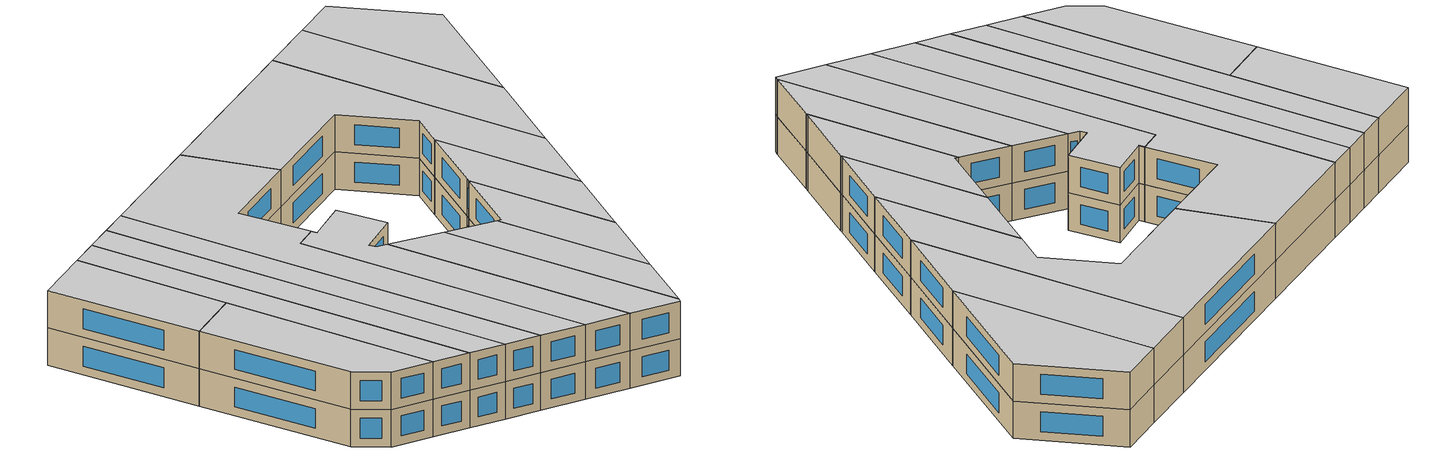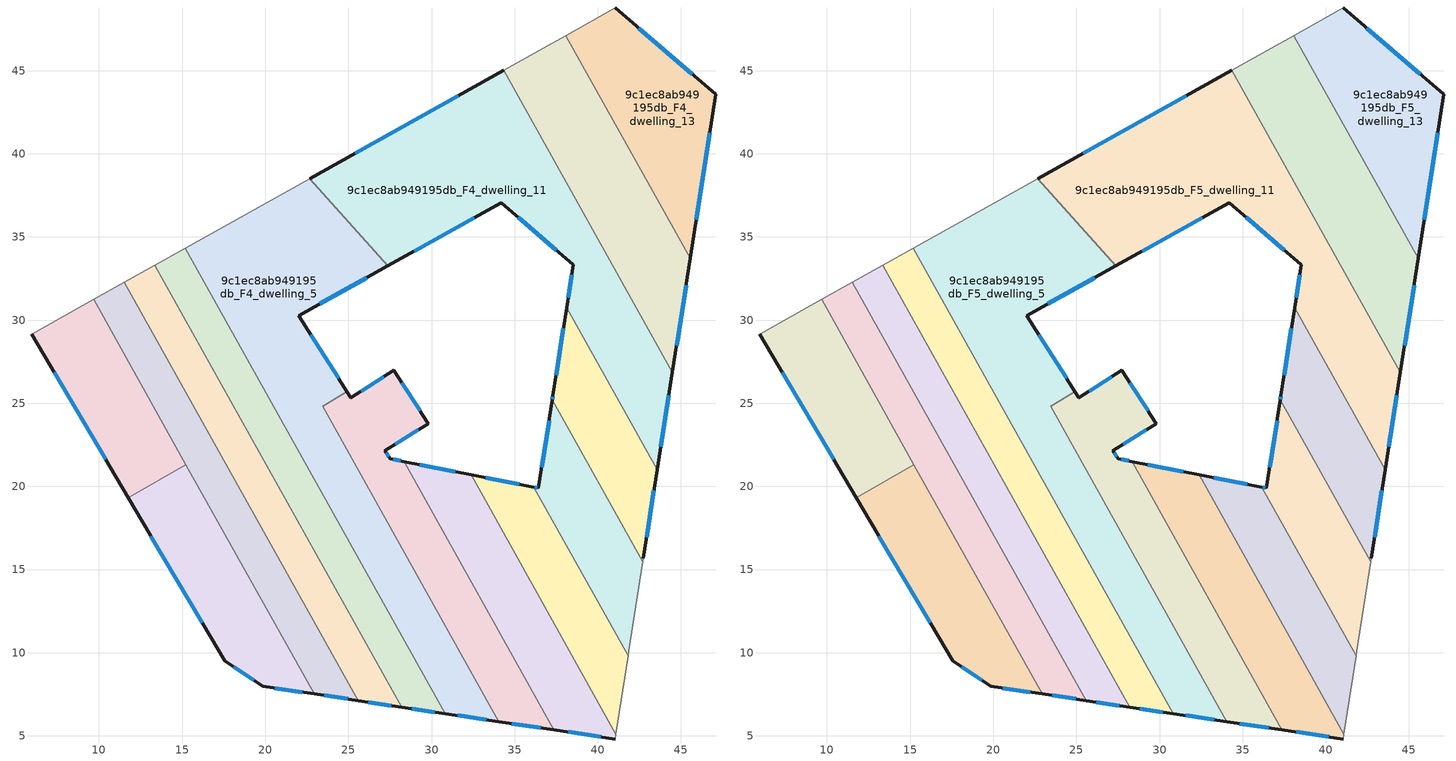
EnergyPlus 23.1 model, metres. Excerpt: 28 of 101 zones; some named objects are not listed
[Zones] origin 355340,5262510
9c1ec8ab949195db_F4_dwelling_0
 floor to 9c1ec8ab949195db_F3_dwelling_0 (EU_floor_Construction): 9.68,31.25 15.23,21.32 11.77,19.32 5.95,29.17 z12
 wall outside (EU_wall_Construction): 5.95,29.17 11.77,19.32 z12:15
 wall adiabatic (EU_wall_Construction): 9.68,31.25 5.95,29.17 z12:15
 wall to 9c1ec8ab949195db_F4_dwelling_1 (EU_wall_Construction): 11.77,19.32 15.23,21.32 z12:15
 wall to 9c1ec8ab949195db_F4_dwelling_2 (EU_wall_Construction): 15.23,21.32 9.68,31.25 z12:15
 window (EU_Window_Construction): 7.32,26.85 10.4,21.63 z12.7:14.3
9c1ec8ab949195db_F4_dwelling_1
 floor to 9c1ec8ab949195db_F3_dwelling_1 (EU_floor_Construction): 15.23,21.32 22.94,7.52 19.86,7.98 17.57,9.51 11.77,19.32 z12
 wall outside (EU_wall_Construction): 11.77,19.32 17.57,9.51 19.86,7.98 22.94,7.52 z12:15
 wall to 9c1ec8ab949195db_F4_dwelling_2 (EU_wall_Construction): 22.94,7.52 15.23,21.32 z12:15
 window (EU_Window_Construction): 20.58,7.87 22.21,7.63 / 18.11,9.15 19.32,8.34 / 13.13,17.02 16.21,11.81 z12.7:14.3
9c1ec8ab949195db_F4_dwelling_10
 floor to 9c1ec8ab949195db_F3_dwelling_10 (EU_floor_Construction): 38.13,30.76 43.57,21.01 42.74,15.7 42.7,15.46 37.26,25.2 37.3,25.44 z12
 wall outside (EU_wall_Construction): 38.13,30.76 37.3,25.44 37.26,25.2 / 42.74,15.7 43.57,21.01 z12:15
 wall to 9c1ec8ab949195db_F4_dwelling_11 (EU_wall_Construction): 43.57,21.01 38.13,30.76 z12:15
 wall adiabatic (EU_wall_Construction): 42.7,15.46 42.74,15.7 z12:15
 wall to 9c1ec8ab949195db_F4_dwelling_9 (EU_wall_Construction): 37.26,25.2 42.7,15.46 z12:15
 window (EU_Window_Construction): 37.94,29.51 37.49,26.69 / 42.94,16.95 43.38,19.77 / 37.29,25.38 37.27,25.26 z12.7:14.3
9c1ec8ab949195db_F4_dwelling_11
 floor to 9c1ec8ab949195db_F3_dwelling_11 (EU_floor_Construction): 34.34,45.02 44.48,26.85 43.57,21.01 38.13,30.76 38.53,33.32 34.18,37.06 27.37,33.26 22.68,38.51 z12
 wall outside (EU_wall_Construction): 43.57,21.01 44.48,26.85 / 27.37,33.26 34.18,37.06 38.53,33.32 38.13,30.76 / 34.34,45.02 22.68,38.51 z12:15
 wall to 9c1ec8ab949195db_F4_dwelling_12 (EU_wall_Construction): 44.48,26.85 34.34,45.02 z12:15
 wall to 9c1ec8ab949195db_F4_dwelling_5 (EU_wall_Construction): 22.68,38.51 27.37,33.26 z12:15
 window (EU_Window_Construction): 43.79,22.39 44.27,25.48 / 38.44,32.72 38.23,31.36 / 35.2,36.18 37.51,34.2 / 28.97,34.16 32.58,36.17 / 31.6,43.49 25.42,40.04 z12.7:14.3
9c1ec8ab949195db_F4_dwelling_12
 floor to 9c1ec8ab949195db_F3_dwelling_12 (EU_floor_Construction): 38.08,47.11 45.56,33.72 44.48,26.85 34.34,45.02 z12
 wall outside (EU_wall_Construction): 44.48,26.85 45.56,33.72 z12:15
 wall adiabatic (EU_wall_Construction): 38.08,47.11 34.34,45.02 z12:15
 wall to 9c1ec8ab949195db_F4_dwelling_13 (EU_wall_Construction): 45.56,33.72 38.08,47.11 z12:15
 window (EU_Window_Construction): 44.74,28.47 45.31,32.11 z12.7:14.3
9c1ec8ab949195db_F4_dwelling_13
 floor to 9c1ec8ab949195db_F3_dwelling_13 (EU_floor_Construction): 47.1,43.57 45.56,33.72 38.08,47.11 41.05,48.77 z12
 wall outside (EU_wall_Construction): 45.56,33.72 47.1,43.57 41.05,48.77 z12:15
 wall adiabatic (EU_wall_Construction): 41.05,48.77 38.08,47.11 z12:15
 window (EU_Window_Construction): 45.68,44.79 42.47,47.55 / 45.92,36.03 46.74,41.26 z12.7:14.3
9c1ec8ab949195db_F4_dwelling_2
 floor to 9c1ec8ab949195db_F3_dwelling_2 (EU_floor_Construction): 11.53,32.28 25.59,7.12 22.94,7.52 9.68,31.25 z12
 wall outside (EU_wall_Construction): 22.94,7.52 25.59,7.12 z12:15
 wall adiabatic (EU_wall_Construction): 11.53,32.28 9.68,31.25 z12:15
 wall to 9c1ec8ab949195db_F4_dwelling_3 (EU_wall_Construction): 25.59,7.12 11.53,32.28 z12:15
 window (EU_Window_Construction): 23.56,7.43 24.96,7.22 z12.7:14.3
9c1ec8ab949195db_F4_dwelling_3
 floor to 9c1ec8ab949195db_F3_dwelling_3 (EU_floor_Construction): 13.37,33.3 28.21,6.73 25.59,7.12 11.53,32.28 z12
 wall outside (EU_wall_Construction): 25.59,7.12 28.21,6.73 z12:15
 wall adiabatic (EU_wall_Construction): 13.37,33.3 11.53,32.28 z12:15
 wall to 9c1ec8ab949195db_F4_dwelling_4 (EU_wall_Construction): 28.21,6.73 13.37,33.3 z12:15
 window (EU_Window_Construction): 26.2,7.03 27.59,6.83 z12.7:14.3
9c1ec8ab949195db_F4_dwelling_4
 floor to 9c1ec8ab949195db_F3_dwelling_4 (EU_floor_Construction): 15.19,34.32 30.82,6.34 28.21,6.73 13.37,33.3 z12
 wall outside (EU_wall_Construction): 28.21,6.73 30.82,6.34 z12:15
 wall adiabatic (EU_wall_Construction): 15.19,34.32 13.37,33.3 z12:15
 wall to 9c1ec8ab949195db_F4_dwelling_5 (EU_wall_Construction): 30.82,6.34 15.19,34.32 z12:15
 window (EU_Window_Construction): 28.82,6.64 30.2,6.43 z12.7:14.3
9c1ec8ab949195db_F4_dwelling_5
 floor to 9c1ec8ab949195db_F3_dwelling_5 (EU_floor_Construction): 27.37,33.26 22.01,30.27 25.15,25.34 25.14,25.34 24.91,25.7 23.46,24.83 34.06,5.86 30.82,6.34 15.19,34.32 22.68,38.51 z12
 wall outside (EU_wall_Construction): 25.15,25.34 22.01,30.27 27.37,33.26 / 30.82,6.34 34.06,5.86 z12:15
 wall to 9c1ec8ab949195db_F4_dwelling_6 (EU_wall_Construction): 34.06,5.86 23.46,24.83 24.91,25.7 25.14,25.34 25.15,25.34 z12:15
 wall adiabatic (EU_wall_Construction): 22.68,38.51 15.19,34.32 z12:15
 window (EU_Window_Construction): 23.27,30.97 26.11,32.56 / 24.41,26.5 22.75,29.11 / 31.58,6.23 33.29,5.97 z12.7:14.3
9c1ec8ab949195db_F4_dwelling_6
 floor to 9c1ec8ab949195db_F3_dwelling_6 (EU_floor_Construction): 29.8,23.78 27.2,22.13 27.51,21.66 28.35,21.5 37.36,5.36 34.06,5.86 23.46,24.83 24.91,25.7 25.14,25.34 25.15,25.35 27.74,26.99 z12
 wall outside (EU_wall_Construction): 28.35,21.5 27.51,21.66 27.2,22.13 29.8,23.78 27.74,26.99 25.15,25.35 / 34.06,5.86 37.36,5.36 z12:15
 wall to 9c1ec8ab949195db_F4_dwelling_7 (EU_wall_Construction): 37.36,5.36 28.35,21.5 z12:15
 window (EU_Window_Construction): 29.31,24.54 28.22,26.24 / 27.81,22.52 29.19,23.4 / 27.44,21.77 27.27,22.02 / 28.15,21.53 27.7,21.62 / 34.83,5.74 36.58,5.48 / 27.13,26.61 25.76,25.73 z12.7:14.3
9c1ec8ab949195db_F4_dwelling_7
 floor to 9c1ec8ab949195db_F3_dwelling_7 (EU_floor_Construction): 32.38,20.7 41.09,5.11 41.04,4.81 37.36,5.36 28.35,21.5 z12
 wall outside (EU_wall_Construction): 32.38,20.7 28.35,21.5 / 37.36,5.36 41.04,4.81 z12:15
 wall to 9c1ec8ab949195db_F4_dwelling_8 (EU_wall_Construction): 41.09,5.11 32.38,20.7 z12:15
 wall adiabatic (EU_wall_Construction): 41.04,4.81 41.09,5.11 z12:15
 window (EU_Window_Construction): 31.43,20.89 29.29,21.31 / 38.22,5.23 40.17,4.94 z12.7:14.3
9c1ec8ab949195db_F4_dwelling_8
 floor to 9c1ec8ab949195db_F3_dwelling_8 (EU_floor_Construction): 36.15,19.96 41.82,9.8 41.09,5.11 32.38,20.7 z12
 wall outside (EU_wall_Construction): 36.15,19.96 32.38,20.7 z12:15
 wall to 9c1ec8ab949195db_F4_dwelling_9 (EU_wall_Construction): 41.82,9.8 36.15,19.96 z12:15
 wall adiabatic (EU_wall_Construction): 41.09,5.11 41.82,9.8 z12:15
 window (EU_Window_Construction): 35.26,20.14 33.26,20.53 z12.7:14.3
9c1ec8ab949195db_F4_dwelling_9
 floor to 9c1ec8ab949195db_F3_dwelling_9 (EU_floor_Construction): 37.26,25.2 42.7,15.46 41.87,10.12 41.82,9.8 36.15,19.96 36.4,19.91 36.43,19.91 z12
 wall outside (EU_wall_Construction): 37.26,25.2 36.43,19.91 36.4,19.91 36.15,19.96 z12:15
 wall adiabatic (EU_wall_Construction): 41.82,9.8 41.87,10.12 42.7,15.46 z12:15
 window (EU_Window_Construction): 37.07,23.96 36.63,21.15 / 36.34,19.92 36.21,19.95 z12.7:14.3
9c1ec8ab949195db_F5_dwelling_0
 floor to 9c1ec8ab949195db_F4_dwelling_0 (EU_floor_Construction): 9.68,31.25 15.23,21.32 11.77,19.32 5.95,29.17 z15
 wall outside (EU_wall_Construction): 5.95,29.17 11.77,19.32 z15:18
 wall adiabatic (EU_wall_Construction): 9.68,31.25 5.95,29.17 z15:18
 wall to 9c1ec8ab949195db_F5_dwelling_1 (EU_wall_Construction): 11.77,19.32 15.23,21.32 z15:18
 wall to 9c1ec8ab949195db_F5_dwelling_2 (EU_wall_Construction): 15.23,21.32 9.68,31.25 z15:18
 window (EU_Window_Construction): 7.32,26.85 10.4,21.63 z15.7:17.3
 ceiling to 9c1ec8ab949195db_F6_dwelling_0 (EU_floor_Construction): 15.23,21.32 9.68,31.25 5.95,29.17 11.77,19.32 z18
9c1ec8ab949195db_F5_dwelling_1
 floor to 9c1ec8ab949195db_F4_dwelling_1 (EU_floor_Construction): 15.23,21.32 22.94,7.52 19.86,7.98 17.57,9.51 11.77,19.32 z15
 wall outside (EU_wall_Construction): 11.77,19.32 17.57,9.51 19.86,7.98 22.94,7.52 z15:18
 wall to 9c1ec8ab949195db_F5_dwelling_2 (EU_wall_Construction): 22.94,7.52 15.23,21.32 z15:18
 window (EU_Window_Construction): 20.58,7.87 22.21,7.63 / 18.11,9.15 19.32,8.34 / 13.13,17.02 16.21,11.81 z15.7:17.3
 ceiling to 9c1ec8ab949195db_F6_dwelling_1 (EU_floor_Construction): 22.94,7.52 15.23,21.32 11.77,19.32 17.57,9.51 19.86,7.98 z18
9c1ec8ab949195db_F5_dwelling_10
 floor to 9c1ec8ab949195db_F4_dwelling_10 (EU_floor_Construction): 38.13,30.76 43.57,21.01 42.74,15.7 42.7,15.46 37.26,25.2 37.3,25.44 z15
 wall outside (EU_wall_Construction): 38.13,30.76 37.3,25.44 37.26,25.2 / 42.74,15.7 43.57,21.01 z15:18
 wall to 9c1ec8ab949195db_F5_dwelling_11 (EU_wall_Construction): 43.57,21.01 38.13,30.76 z15:18
 wall adiabatic (EU_wall_Construction): 42.7,15.46 42.74,15.7 z15:18
 wall to 9c1ec8ab949195db_F5_dwelling_9 (EU_wall_Construction): 37.26,25.2 42.7,15.46 z15:18
 window (EU_Window_Construction): 37.94,29.51 37.49,26.69 / 42.94,16.95 43.38,19.77 / 37.29,25.38 37.27,25.26 z15.7:17.3
 ceiling to 9c1ec8ab949195db_F6_dwelling_10 (EU_floor_Construction): 42.74,15.7 43.57,21.01 38.13,30.76 37.3,25.44 37.26,25.2 42.7,15.46 z18
9c1ec8ab949195db_F5_dwelling_11
 floor to 9c1ec8ab949195db_F4_dwelling_11 (EU_floor_Construction): 34.34,45.02 44.48,26.85 43.57,21.01 38.13,30.76 38.53,33.32 34.18,37.06 27.37,33.26 22.68,38.51 z15
 wall outside (EU_wall_Construction): 43.57,21.01 44.48,26.85 / 27.37,33.26 34.18,37.06 38.53,33.32 38.13,30.76 / 34.34,45.02 22.68,38.51 z15:18
 wall to 9c1ec8ab949195db_F5_dwelling_12 (EU_wall_Construction): 44.48,26.85 34.34,45.02 z15:18
 wall to 9c1ec8ab949195db_F5_dwelling_5 (EU_wall_Construction): 22.68,38.51 27.37,33.26 z15:18
 window (EU_Window_Construction): 43.79,22.39 44.27,25.48 / 38.44,32.72 38.23,31.36 / 35.2,36.18 37.51,34.2 / 28.97,34.16 32.58,36.17 / 31.6,43.49 25.42,40.04 z15.7:17.3
 ceiling to 9c1ec8ab949195db_F6_dwelling_11 (EU_floor_Construction): 43.57,21.01 44.48,26.85 34.34,45.02 22.68,38.51 27.37,33.26 34.18,37.06 38.53,33.32 38.13,30.76 z18
9c1ec8ab949195db_F5_dwelling_12
 floor to 9c1ec8ab949195db_F4_dwelling_12 (EU_floor_Construction): 38.08,47.11 45.56,33.72 44.48,26.85 34.34,45.02 z15
 wall outside (EU_wall_Construction): 44.48,26.85 45.56,33.72 z15:18
 wall adiabatic (EU_wall_Construction): 38.08,47.11 34.34,45.02 z15:18
 wall to 9c1ec8ab949195db_F5_dwelling_13 (EU_wall_Construction): 45.56,33.72 38.08,47.11 z15:18
 window (EU_Window_Construction): 44.74,28.47 45.31,32.11 z15.7:17.3
 ceiling to 9c1ec8ab949195db_F6_dwelling_12 (EU_floor_Construction): 44.48,26.85 45.56,33.72 38.08,47.11 34.34,45.02 z18
9c1ec8ab949195db_F5_dwelling_13
 floor to 9c1ec8ab949195db_F4_dwelling_13 (EU_floor_Construction): 47.1,43.57 45.56,33.72 38.08,47.11 41.05,48.77 z15
 wall outside (EU_wall_Construction): 45.56,33.72 47.1,43.57 41.05,48.77 z15:18
 wall adiabatic (EU_wall_Construction): 41.05,48.77 38.08,47.11 z15:18
 window (EU_Window_Construction): 45.68,44.79 42.47,47.55 / 45.92,36.03 46.74,41.26 z15.7:17.3
 ceiling to 9c1ec8ab949195db_F6_dwelling_13 (EU_floor_Construction): 45.56,33.72 47.1,43.57 41.05,48.77 38.08,47.11 z18
9c1ec8ab949195db_F5_dwelling_2
 floor to 9c1ec8ab949195db_F4_dwelling_2 (EU_floor_Construction): 11.53,32.28 25.59,7.12 22.94,7.52 9.68,31.25 z15
 wall outside (EU_wall_Construction): 22.94,7.52 25.59,7.12 z15:18
 wall adiabatic (EU_wall_Construction): 11.53,32.28 9.68,31.25 z15:18
 wall to 9c1ec8ab949195db_F5_dwelling_3 (EU_wall_Construction): 25.59,7.12 11.53,32.28 z15:18
 window (EU_Window_Construction): 23.56,7.43 24.96,7.22 z15.7:17.3
 ceiling to 9c1ec8ab949195db_F6_dwelling_2 (EU_floor_Construction): 25.59,7.12 11.53,32.28 9.68,31.25 22.94,7.52 z18
9c1ec8ab949195db_F5_dwelling_3
 floor to 9c1ec8ab949195db_F4_dwelling_3 (EU_floor_Construction): 13.37,33.3 28.21,6.73 25.59,7.12 11.53,32.28 z15
 wall outside (EU_wall_Construction): 25.59,7.12 28.21,6.73 z15:18
 wall adiabatic (EU_wall_Construction): 13.37,33.3 11.53,32.28 z15:18
 wall to 9c1ec8ab949195db_F5_dwelling_4 (EU_wall_Construction): 28.21,6.73 13.37,33.3 z15:18
 window (EU_Window_Construction): 26.2,7.03 27.59,6.83 z15.7:17.3
 ceiling to 9c1ec8ab949195db_F6_dwelling_3 (EU_floor_Construction): 28.21,6.73 13.37,33.3 11.53,32.28 25.59,7.12 z18
9c1ec8ab949195db_F5_dwelling_4
 floor to 9c1ec8ab949195db_F4_dwelling_4 (EU_floor_Construction): 15.19,34.32 30.82,6.34 28.21,6.73 13.37,33.3 z15
 wall outside (EU_wall_Construction): 28.21,6.73 30.82,6.34 z15:18
 wall adiabatic (EU_wall_Construction): 15.19,34.32 13.37,33.3 z15:18
 wall to 9c1ec8ab949195db_F5_dwelling_5 (EU_wall_Construction): 30.82,6.34 15.19,34.32 z15:18
 window (EU_Window_Construction): 28.82,6.64 30.2,6.43 z15.7:17.3
 ceiling to 9c1ec8ab949195db_F6_dwelling_4 (EU_floor_Construction): 30.82,6.34 15.19,34.32 13.37,33.3 28.21,6.73 z18
9c1ec8ab949195db_F5_dwelling_5
 floor to 9c1ec8ab949195db_F4_dwelling_5 (EU_floor_Construction): 27.37,33.26 22.01,30.27 25.15,25.34 25.14,25.34 24.91,25.7 23.46,24.83 34.06,5.86 30.82,6.34 15.19,34.32 22.68,38.51 z15
 wall outside (EU_wall_Construction): 25.15,25.34 22.01,30.27 27.37,33.26 / 30.82,6.34 34.06,5.86 z15:18
 wall to 9c1ec8ab949195db_F5_dwelling_6 (EU_wall_Construction): 34.06,5.86 23.46,24.83 24.91,25.7 25.14,25.34 25.15,25.34 z15:18
 wall adiabatic (EU_wall_Construction): 22.68,38.51 15.19,34.32 z15:18
 window (EU_Window_Construction): 23.27,30.97 26.11,32.56 / 24.41,26.5 22.75,29.11 / 31.58,6.23 33.29,5.97 z15.7:17.3
 ceiling to 9c1ec8ab949195db_F6_dwelling_5 (EU_floor_Construction): 34.06,5.86 23.46,24.83 24.91,25.7 25.14,25.34 25.15,25.34 22.01,30.27 27.37,33.26 22.68,38.51 15.19,34.32 30.82,6.34 z18
9c1ec8ab949195db_F5_dwelling_6
 floor to 9c1ec8ab949195db_F4_dwelling_6 (EU_floor_Construction): 29.8,23.78 27.2,22.13 27.51,21.66 28.35,21.5 37.36,5.36 34.06,5.86 23.46,24.83 24.91,25.7 25.14,25.34 25.15,25.35 27.74,26.99 z15
 wall outside (EU_wall_Construction): 28.35,21.5 27.51,21.66 27.2,22.13 29.8,23.78 27.74,26.99 25.15,25.35 / 34.06,5.86 37.36,5.36 z15:18
 wall to 9c1ec8ab949195db_F5_dwelling_7 (EU_wall_Construction): 37.36,5.36 28.35,21.5 z15:18
 window (EU_Window_Construction): 29.31,24.54 28.22,26.24 / 27.81,22.52 29.19,23.4 / 27.44,21.77 27.27,22.02 / 28.15,21.53 27.7,21.62 / 34.83,5.74 36.58,5.48 / 27.13,26.61 25.76,25.73 z15.7:17.3
 ceiling to 9c1ec8ab949195db_F6_dwelling_6 (EU_floor_Construction): 37.36,5.36 28.35,21.5 27.51,21.66 27.2,22.13 29.8,23.78 27.74,26.99 25.15,25.35 25.14,25.34 24.91,25.7 23.46,24.83 34.06,5.86 z18
9c1ec8ab949195db_F5_dwelling_7
 floor to 9c1ec8ab949195db_F4_dwelling_7 (EU_floor_Construction): 32.38,20.7 41.09,5.11 41.04,4.81 37.36,5.36 28.35,21.5 z15
 wall outside (EU_wall_Construction): 32.38,20.7 28.35,21.5 / 37.36,5.36 41.04,4.81 z15:18
 wall to 9c1ec8ab949195db_F5_dwelling_8 (EU_wall_Construction): 41.09,5.11 32.38,20.7 z15:18
 wall adiabatic (EU_wall_Construction): 41.04,4.81 41.09,5.11 z15:18
 window (EU_Window_Construction): 31.43,20.89 29.29,21.31 / 38.22,5.23 40.17,4.94 z15.7:17.3
 ceiling to 9c1ec8ab949195db_F6_dwelling_7 (EU_floor_Construction): 41.04,4.81 41.09,5.11 32.38,20.7 28.35,21.5 37.36,5.36 z18
9c1ec8ab949195db_F5_dwelling_8
 floor to 9c1ec8ab949195db_F4_dwelling_8 (EU_floor_Construction): 36.15,19.96 41.82,9.8 41.09,5.11 32.38,20.7 z15
 wall outside (EU_wall_Construction): 36.15,19.96 32.38,20.7 z15:18
 wall to 9c1ec8ab949195db_F5_dwelling_9 (EU_wall_Construction): 41.82,9.8 36.15,19.96 z15:18
 wall adiabatic (EU_wall_Construction): 41.09,5.11 41.82,9.8 z15:18
 window (EU_Window_Construction): 35.26,20.14 33.26,20.53 z15.7:17.3
 ceiling to 9c1ec8ab949195db_F6_dwelling_8 (EU_floor_Construction): 41.09,5.11 41.82,9.8 36.15,19.96 32.38,20.7 z18
9c1ec8ab949195db_F5_dwelling_9
 floor to 9c1ec8ab949195db_F4_dwelling_9 (EU_floor_Construction): 37.26,25.2 42.7,15.46 41.87,10.12 41.82,9.8 36.15,19.96 36.4,19.91 36.43,19.91 z15
 wall outside (EU_wall_Construction): 37.26,25.2 36.43,19.91 36.4,19.91 36.15,19.96 z15:18
 wall adiabatic (EU_wall_Construction): 41.82,9.8 41.87,10.12 42.7,15.46 z15:18
 window (EU_Window_Construction): 37.07,23.96 36.63,21.15 / 36.34,19.92 36.21,19.95 z15.7:17.3
 ceiling to 9c1ec8ab949195db_F6_dwelling_9 (EU_floor_Construction): 41.82,9.8 41.87,10.12 42.7,15.46 37.26,25.2 36.43,19.91 36.4,19.91 36.15,19.96 z18
[Building]
EU S2 Campaign: North Axis=0; Terrain=City; Solar Distribution=FullExterior
[Site:Location]
Budapest.Ferenc.Liszt.Intl.AP: Latitude=47.437; Longitude=19.256; Time Zone=1; Elevation=185
[SizingPeriod:WeatherFileDays]
AnnualSizingPeriod: Begin Month=1; Begin Day of Month=1; End Month=12; End Day of Month=31; Day of Week for Start Day=Monday; Use Weather File Daylight Saving Period=No; Use Weather File Rain and Snow Indicators=No
[MATERIAL]
EU_InternalMass_Material: Roughness=MediumRough; Thickness=0.1; Conductivity=1; Density=1800; Specific Heat=900; Thermal Absorptance=0.9; Solar Absorptance=0.7; Visible Absorptance=0.7
[MATERIAL:NOMASS] Roughness=MediumRough; Thermal Absorptance=0.9; Solar Absorptance=0.7; Visible Absorptance=0.7
Name | Thermal Resistance
EU_wall_NoMass | 0.832559
EU_floor_NoMass | 0.872794
[WINDOWMATERIAL:SIMPLEGLAZINGSYSTEM]
EU_Window_SimpleGlazing: UFactor=2.79869; Solar Heat Gain Coefficient=0.75; Visible Transmittance=0.75
[CONSTRUCTION]
EU_wall_Construction: EU_wall_NoMass
EU_floor_Construction: EU_floor_NoMass
EU_Window_Construction: EU_Window_SimpleGlazing
EU_InternalMass_Construction: EU_InternalMass_Material
[ZONE] Type=1; Multiplier=1; Ceiling Height=autocalculate; Floor Area=autocalculate; Part of Total Floor Area=Yes
Name | Volume
9c1ec8ab949195db_F4_dwelling_0; 9c1ec8ab949195db_F5_dwelling_0 | 141.468
9c1ec8ab949195db_F4_dwelling_1; 9c1ec8ab949195db_F5_dwelling_1 | 161.924
9c1ec8ab949195db_F4_dwelling_10; 9c1ec8ab949195db_F5_dwelling_10 | 116.154
9c1ec8ab949195db_F4_dwelling_11; 9c1ec8ab949195db_F5_dwelling_11 | 422.124
9c1ec8ab949195db_F4_dwelling_12; 9c1ec8ab949195db_F5_dwelling_12 | 232.449
9c1ec8ab949195db_F4_dwelling_13; 9c1ec8ab949195db_F5_dwelling_13 | 179.593
9c1ec8ab949195db_F4_dwelling_2; 9c1ec8ab949195db_F5_dwelling_2 | 178.001
9c1ec8ab949195db_F4_dwelling_3; 9c1ec8ab949195db_F5_dwelling_3 | 186.416
9c1ec8ab949195db_F4_dwelling_4; 9c1ec8ab949195db_F5_dwelling_4 | 195.538
9c1ec8ab949195db_F4_dwelling_5; 9c1ec8ab949195db_F5_dwelling_5 | 421.514
9c1ec8ab949195db_F4_dwelling_6; 9c1ec8ab949195db_F5_dwelling_6 | 203.584
9c1ec8ab949195db_F4_dwelling_7; 9c1ec8ab949195db_F5_dwelling_7 | 172.406
9c1ec8ab949195db_F4_dwelling_8; 9c1ec8ab949195db_F5_dwelling_8 | 129.595
9c1ec8ab949195db_F4_dwelling_9; 9c1ec8ab949195db_F5_dwelling_9 | 118.302
[INTERNALMASS] Construction=EU_InternalMass_Construction
Name | Zone or ZoneList | Surface Area
9c1ec8ab949195db_F4_dwelling_0_EU_InternalMass | 9c1ec8ab949195db_F4_dwelling_0 | 47.1613
9c1ec8ab949195db_F4_dwelling_1_EU_InternalMass | 9c1ec8ab949195db_F4_dwelling_1 | 53.9777
9c1ec8ab949195db_F4_dwelling_2_EU_InternalMass | 9c1ec8ab949195db_F4_dwelling_2 | 59.3337
9c1ec8ab949195db_F4_dwelling_3_EU_InternalMass | 9c1ec8ab949195db_F4_dwelling_3 | 62.1388
9c1ec8ab949195db_F4_dwelling_4_EU_InternalMass | 9c1ec8ab949195db_F4_dwelling_4 | 65.1795
9c1ec8ab949195db_F4_dwelling_5_EU_InternalMass | 9c1ec8ab949195db_F4_dwelling_5 | 140.509
9c1ec8ab949195db_F4_dwelling_6_EU_InternalMass | 9c1ec8ab949195db_F4_dwelling_6 | 67.8803
9c1ec8ab949195db_F4_dwelling_7_EU_InternalMass | 9c1ec8ab949195db_F4_dwelling_7 | 57.4687
9c1ec8ab949195db_F4_dwelling_8_EU_InternalMass | 9c1ec8ab949195db_F4_dwelling_8 | 43.2055
9c1ec8ab949195db_F4_dwelling_9_EU_InternalMass | 9c1ec8ab949195db_F4_dwelling_9 | 39.4293
9c1ec8ab949195db_F4_dwelling_10_EU_InternalMass | 9c1ec8ab949195db_F4_dwelling_10 | 38.7166
9c1ec8ab949195db_F4_dwelling_11_EU_InternalMass | 9c1ec8ab949195db_F4_dwelling_11 | 140.706
9c1ec8ab949195db_F4_dwelling_12_EU_InternalMass | 9c1ec8ab949195db_F4_dwelling_12 | 77.4833
9c1ec8ab949195db_F4_dwelling_13_EU_InternalMass | 9c1ec8ab949195db_F4_dwelling_13 | 59.8643
9c1ec8ab949195db_F5_dwelling_0_EU_InternalMass | 9c1ec8ab949195db_F5_dwelling_0 | 47.1613
9c1ec8ab949195db_F5_dwelling_1_EU_InternalMass | 9c1ec8ab949195db_F5_dwelling_1 | 53.9777
9c1ec8ab949195db_F5_dwelling_2_EU_InternalMass | 9c1ec8ab949195db_F5_dwelling_2 | 59.3337
9c1ec8ab949195db_F5_dwelling_3_EU_InternalMass | 9c1ec8ab949195db_F5_dwelling_3 | 62.1388
9c1ec8ab949195db_F5_dwelling_4_EU_InternalMass | 9c1ec8ab949195db_F5_dwelling_4 | 65.1795
9c1ec8ab949195db_F5_dwelling_5_EU_InternalMass | 9c1ec8ab949195db_F5_dwelling_5 | 140.509
9c1ec8ab949195db_F5_dwelling_6_EU_InternalMass | 9c1ec8ab949195db_F5_dwelling_6 | 67.8803
9c1ec8ab949195db_F5_dwelling_7_EU_InternalMass | 9c1ec8ab949195db_F5_dwelling_7 | 57.4687
9c1ec8ab949195db_F5_dwelling_8_EU_InternalMass | 9c1ec8ab949195db_F5_dwelling_8 | 43.2055
9c1ec8ab949195db_F5_dwelling_9_EU_InternalMass | 9c1ec8ab949195db_F5_dwelling_9 | 39.4293
9c1ec8ab949195db_F5_dwelling_10_EU_InternalMass | 9c1ec8ab949195db_F5_dwelling_10 | 38.7166
9c1ec8ab949195db_F5_dwelling_11_EU_InternalMass | 9c1ec8ab949195db_F5_dwelling_11 | 140.706
9c1ec8ab949195db_F5_dwelling_12_EU_InternalMass | 9c1ec8ab949195db_F5_dwelling_12 | 77.4833
9c1ec8ab949195db_F5_dwelling_13_EU_InternalMass | 9c1ec8ab949195db_F5_dwelling_13 | 59.8643
[OTHEREQUIPMENT] Fuel Type=Electricity; Design Level Calculation Method=Watts/Area; Power per Zone Floor Area=1; Fraction Latent=0; Fraction Radiant=0; Fraction Lost=0; Carbon Dioxide Generation Rate=0; EndUse Subcategory=EU_Step8_InternalGains
Name | Zone or ZoneList or Space or SpaceList | Schedule
EU_Step8_InternalGain_9c1ec8ab949195db_F4_dwelling_0_f000 | 9c1ec8ab949195db_F4_dwelling_0 | EU_Step8_GainSchedule_9c1ec8ab949195db_F4_dwelling_0_f000
EU_Step8_InternalGain_9c1ec8ab949195db_F4_dwelling_1_f000 | 9c1ec8ab949195db_F4_dwelling_1 | EU_Step8_GainSchedule_9c1ec8ab949195db_F4_dwelling_1_f000
EU_Step8_InternalGain_9c1ec8ab949195db_F4_dwelling_2_f000 | 9c1ec8ab949195db_F4_dwelling_2 | EU_Step8_GainSchedule_9c1ec8ab949195db_F4_dwelling_2_f000
EU_Step8_InternalGain_9c1ec8ab949195db_F4_dwelling_3_f000 | 9c1ec8ab949195db_F4_dwelling_3 | EU_Step8_GainSchedule_9c1ec8ab949195db_F4_dwelling_3_f000
EU_Step8_InternalGain_9c1ec8ab949195db_F4_dwelling_4_f000 | 9c1ec8ab949195db_F4_dwelling_4 | EU_Step8_GainSchedule_9c1ec8ab949195db_F4_dwelling_4_f000
EU_Step8_InternalGain_9c1ec8ab949195db_F4_dwelling_5_f000 | 9c1ec8ab949195db_F4_dwelling_5 | EU_Step8_GainSchedule_9c1ec8ab949195db_F4_dwelling_5_f000
EU_Step8_InternalGain_9c1ec8ab949195db_F4_dwelling_6_f000 | 9c1ec8ab949195db_F4_dwelling_6 | EU_Step8_GainSchedule_9c1ec8ab949195db_F4_dwelling_6_f000
EU_Step8_InternalGain_9c1ec8ab949195db_F4_dwelling_7_f000 | 9c1ec8ab949195db_F4_dwelling_7 | EU_Step8_GainSchedule_9c1ec8ab949195db_F4_dwelling_7_f000
EU_Step8_InternalGain_9c1ec8ab949195db_F4_dwelling_8_f000 | 9c1ec8ab949195db_F4_dwelling_8 | EU_Step8_GainSchedule_9c1ec8ab949195db_F4_dwelling_8_f000
EU_Step8_InternalGain_9c1ec8ab949195db_F4_dwelling_9_f000 | 9c1ec8ab949195db_F4_dwelling_9 | EU_Step8_GainSchedule_9c1ec8ab949195db_F4_dwelling_9_f000
EU_Step8_InternalGain_9c1ec8ab949195db_F4_dwelling_10_f000 | 9c1ec8ab949195db_F4_dwelling_10 | EU_Step8_GainSchedule_9c1ec8ab949195db_F4_dwelling_10_f000
EU_Step8_InternalGain_9c1ec8ab949195db_F4_dwelling_11_f000 | 9c1ec8ab949195db_F4_dwelling_11 | EU_Step8_GainSchedule_9c1ec8ab949195db_F4_dwelling_11_f000
EU_Step8_InternalGain_9c1ec8ab949195db_F4_dwelling_12_f000 | 9c1ec8ab949195db_F4_dwelling_12 | EU_Step8_GainSchedule_9c1ec8ab949195db_F4_dwelling_12_f000
EU_Step8_InternalGain_9c1ec8ab949195db_F4_dwelling_13_f000 | 9c1ec8ab949195db_F4_dwelling_13 | EU_Step8_GainSchedule_9c1ec8ab949195db_F4_dwelling_13_f000
EU_Step8_InternalGain_9c1ec8ab949195db_F5_dwelling_0_f000 | 9c1ec8ab949195db_F5_dwelling_0 | EU_Step8_GainSchedule_9c1ec8ab949195db_F5_dwelling_0_f000
EU_Step8_InternalGain_9c1ec8ab949195db_F5_dwelling_1_f000 | 9c1ec8ab949195db_F5_dwelling_1 | EU_Step8_GainSchedule_9c1ec8ab949195db_F5_dwelling_1_f000
EU_Step8_InternalGain_9c1ec8ab949195db_F5_dwelling_2_f000 | 9c1ec8ab949195db_F5_dwelling_2 | EU_Step8_GainSchedule_9c1ec8ab949195db_F5_dwelling_2_f000
EU_Step8_InternalGain_9c1ec8ab949195db_F5_dwelling_3_f000 | 9c1ec8ab949195db_F5_dwelling_3 | EU_Step8_GainSchedule_9c1ec8ab949195db_F5_dwelling_3_f000
EU_Step8_InternalGain_9c1ec8ab949195db_F5_dwelling_4_f000 | 9c1ec8ab949195db_F5_dwelling_4 | EU_Step8_GainSchedule_9c1ec8ab949195db_F5_dwelling_4_f000
EU_Step8_InternalGain_9c1ec8ab949195db_F5_dwelling_5_f000 | 9c1ec8ab949195db_F5_dwelling_5 | EU_Step8_GainSchedule_9c1ec8ab949195db_F5_dwelling_5_f000
EU_Step8_InternalGain_9c1ec8ab949195db_F5_dwelling_6_f000 | 9c1ec8ab949195db_F5_dwelling_6 | EU_Step8_GainSchedule_9c1ec8ab949195db_F5_dwelling_6_f000
EU_Step8_InternalGain_9c1ec8ab949195db_F5_dwelling_7_f000 | 9c1ec8ab949195db_F5_dwelling_7 | EU_Step8_GainSchedule_9c1ec8ab949195db_F5_dwelling_7_f000
EU_Step8_InternalGain_9c1ec8ab949195db_F5_dwelling_8_f000 | 9c1ec8ab949195db_F5_dwelling_8 | EU_Step8_GainSchedule_9c1ec8ab949195db_F5_dwelling_8_f000
EU_Step8_InternalGain_9c1ec8ab949195db_F5_dwelling_9_f000 | 9c1ec8ab949195db_F5_dwelling_9 | EU_Step8_GainSchedule_9c1ec8ab949195db_F5_dwelling_9_f000
EU_Step8_InternalGain_9c1ec8ab949195db_F5_dwelling_10_f000 | 9c1ec8ab949195db_F5_dwelling_10 | EU_Step8_GainSchedule_9c1ec8ab949195db_F5_dwelling_10_f000
EU_Step8_InternalGain_9c1ec8ab949195db_F5_dwelling_11_f000 | 9c1ec8ab949195db_F5_dwelling_11 | EU_Step8_GainSchedule_9c1ec8ab949195db_F5_dwelling_11_f000
EU_Step8_InternalGain_9c1ec8ab949195db_F5_dwelling_12_f000 | 9c1ec8ab949195db_F5_dwelling_12 | EU_Step8_GainSchedule_9c1ec8ab949195db_F5_dwelling_12_f000
EU_Step8_InternalGain_9c1ec8ab949195db_F5_dwelling_13_f000 | 9c1ec8ab949195db_F5_dwelling_13 | EU_Step8_GainSchedule_9c1ec8ab949195db_F5_dwelling_13_f000
[ZONEVENTILATION:DESIGNFLOWRATE] Schedule=EU_AlwaysOn; Design Flow Rate Calculation Method=AirChanges/Hour; Air Changes per Hour=0.475469; Ventilation Type=Natural; Fan Pressure Rise=0; Fan Total Efficiency=1; Constant Term Coefficient=1; Temperature Term Coefficient=0; Velocity Term Coefficient=0; Velocity Squared Term Coefficient=0; Minimum Indoor Temperature=-100; Maximum Indoor Temperature=100; Delta Temperature=-100; Minimum Outdoor Temperature=-100; Maximum Outdoor Temperature=100; Maximum Wind Speed=40
Name | Zone or ZoneList or Space or SpaceList
EU_ConstantAir_9c1ec8ab949195db_F4_dwelling_0 | 9c1ec8ab949195db_F4_dwelling_0
EU_ConstantAir_9c1ec8ab949195db_F4_dwelling_1 | 9c1ec8ab949195db_F4_dwelling_1
EU_ConstantAir_9c1ec8ab949195db_F4_dwelling_2 | 9c1ec8ab949195db_F4_dwelling_2
EU_ConstantAir_9c1ec8ab949195db_F4_dwelling_3 | 9c1ec8ab949195db_F4_dwelling_3
EU_ConstantAir_9c1ec8ab949195db_F4_dwelling_4 | 9c1ec8ab949195db_F4_dwelling_4
EU_ConstantAir_9c1ec8ab949195db_F4_dwelling_5 | 9c1ec8ab949195db_F4_dwelling_5
EU_ConstantAir_9c1ec8ab949195db_F4_dwelling_6 | 9c1ec8ab949195db_F4_dwelling_6
EU_ConstantAir_9c1ec8ab949195db_F4_dwelling_7 | 9c1ec8ab949195db_F4_dwelling_7
EU_ConstantAir_9c1ec8ab949195db_F4_dwelling_8 | 9c1ec8ab949195db_F4_dwelling_8
EU_ConstantAir_9c1ec8ab949195db_F4_dwelling_9 | 9c1ec8ab949195db_F4_dwelling_9
EU_ConstantAir_9c1ec8ab949195db_F4_dwelling_10 | 9c1ec8ab949195db_F4_dwelling_10
EU_ConstantAir_9c1ec8ab949195db_F4_dwelling_11 | 9c1ec8ab949195db_F4_dwelling_11
EU_ConstantAir_9c1ec8ab949195db_F4_dwelling_12 | 9c1ec8ab949195db_F4_dwelling_12
EU_ConstantAir_9c1ec8ab949195db_F4_dwelling_13 | 9c1ec8ab949195db_F4_dwelling_13
EU_ConstantAir_9c1ec8ab949195db_F5_dwelling_0 | 9c1ec8ab949195db_F5_dwelling_0
EU_ConstantAir_9c1ec8ab949195db_F5_dwelling_1 | 9c1ec8ab949195db_F5_dwelling_1
EU_ConstantAir_9c1ec8ab949195db_F5_dwelling_2 | 9c1ec8ab949195db_F5_dwelling_2
EU_ConstantAir_9c1ec8ab949195db_F5_dwelling_3 | 9c1ec8ab949195db_F5_dwelling_3
EU_ConstantAir_9c1ec8ab949195db_F5_dwelling_4 | 9c1ec8ab949195db_F5_dwelling_4
EU_ConstantAir_9c1ec8ab949195db_F5_dwelling_5 | 9c1ec8ab949195db_F5_dwelling_5
EU_ConstantAir_9c1ec8ab949195db_F5_dwelling_6 | 9c1ec8ab949195db_F5_dwelling_6
EU_ConstantAir_9c1ec8ab949195db_F5_dwelling_7 | 9c1ec8ab949195db_F5_dwelling_7
EU_ConstantAir_9c1ec8ab949195db_F5_dwelling_8 | 9c1ec8ab949195db_F5_dwelling_8
EU_ConstantAir_9c1ec8ab949195db_F5_dwelling_9 | 9c1ec8ab949195db_F5_dwelling_9
EU_ConstantAir_9c1ec8ab949195db_F5_dwelling_10 | 9c1ec8ab949195db_F5_dwelling_10
EU_ConstantAir_9c1ec8ab949195db_F5_dwelling_11 | 9c1ec8ab949195db_F5_dwelling_11
EU_ConstantAir_9c1ec8ab949195db_F5_dwelling_12 | 9c1ec8ab949195db_F5_dwelling_12
EU_ConstantAir_9c1ec8ab949195db_F5_dwelling_13 | 9c1ec8ab949195db_F5_dwelling_13
[HVACTEMPLATE:ZONE:IDEALLOADSAIRSYSTEM] System Availability Schedule=EU_AlwaysOn; Maximum Heating Supply Air Temperature=50; Minimum Cooling Supply Air Temperature=13; Maximum Heating Supply Air Humidity Ratio=0.0156; Minimum Cooling Supply Air Humidity Ratio=0.0077; Heating Limit=NoLimit; Cooling Limit=NoLimit; Heating Availability Schedule=EU_AlwaysOn; Cooling Availability Schedule=EU_CoolingOff; Dehumidification Control Type=ConstantSensibleHeatRatio; Cooling Sensible Heat Ratio=0.7; Dehumidification Setpoint=60; Humidification Control Type=None; Humidification Setpoint=30; Outdoor Air Method=None; Outdoor Air Flow Rate per Person=0.00944; Outdoor Air Flow Rate per Zone Floor Area=0; Outdoor Air Flow Rate per Zone=0; Demand Controlled Ventilation Type=None; Outdoor Air Economizer Type=NoEconomizer; Heat Recovery Type=None; Sensible Heat Recovery Effectiveness=0.7; Latent Heat Recovery Effectiveness=0.65
Name | Template Thermostat
9c1ec8ab949195db_F4_dwelling_0 | EU_HeatOnly_9c1ec8ab949195db_F4_dwelling_0
9c1ec8ab949195db_F4_dwelling_1 | EU_HeatOnly_9c1ec8ab949195db_F4_dwelling_1
9c1ec8ab949195db_F4_dwelling_2 | EU_HeatOnly_9c1ec8ab949195db_F4_dwelling_2
9c1ec8ab949195db_F4_dwelling_3 | EU_HeatOnly_9c1ec8ab949195db_F4_dwelling_3
9c1ec8ab949195db_F4_dwelling_4 | EU_HeatOnly_9c1ec8ab949195db_F4_dwelling_4
9c1ec8ab949195db_F4_dwelling_5 | EU_HeatOnly_9c1ec8ab949195db_F4_dwelling_5
9c1ec8ab949195db_F4_dwelling_6 | EU_HeatOnly_9c1ec8ab949195db_F4_dwelling_6
9c1ec8ab949195db_F4_dwelling_7 | EU_HeatOnly_9c1ec8ab949195db_F4_dwelling_7
9c1ec8ab949195db_F4_dwelling_8 | EU_HeatOnly_9c1ec8ab949195db_F4_dwelling_8
9c1ec8ab949195db_F4_dwelling_9 | EU_HeatOnly_9c1ec8ab949195db_F4_dwelling_9
9c1ec8ab949195db_F4_dwelling_10 | EU_HeatOnly_9c1ec8ab949195db_F4_dwelling_10
9c1ec8ab949195db_F4_dwelling_11 | EU_HeatOnly_9c1ec8ab949195db_F4_dwelling_11
9c1ec8ab949195db_F4_dwelling_12 | EU_HeatOnly_9c1ec8ab949195db_F4_dwelling_12
9c1ec8ab949195db_F4_dwelling_13 | EU_HeatOnly_9c1ec8ab949195db_F4_dwelling_13
9c1ec8ab949195db_F5_dwelling_0 | EU_HeatOnly_9c1ec8ab949195db_F5_dwelling_0
9c1ec8ab949195db_F5_dwelling_1 | EU_HeatOnly_9c1ec8ab949195db_F5_dwelling_1
9c1ec8ab949195db_F5_dwelling_2 | EU_HeatOnly_9c1ec8ab949195db_F5_dwelling_2
9c1ec8ab949195db_F5_dwelling_3 | EU_HeatOnly_9c1ec8ab949195db_F5_dwelling_3
9c1ec8ab949195db_F5_dwelling_4 | EU_HeatOnly_9c1ec8ab949195db_F5_dwelling_4
9c1ec8ab949195db_F5_dwelling_5 | EU_HeatOnly_9c1ec8ab949195db_F5_dwelling_5
9c1ec8ab949195db_F5_dwelling_6 | EU_HeatOnly_9c1ec8ab949195db_F5_dwelling_6
9c1ec8ab949195db_F5_dwelling_7 | EU_HeatOnly_9c1ec8ab949195db_F5_dwelling_7
9c1ec8ab949195db_F5_dwelling_8 | EU_HeatOnly_9c1ec8ab949195db_F5_dwelling_8
9c1ec8ab949195db_F5_dwelling_9 | EU_HeatOnly_9c1ec8ab949195db_F5_dwelling_9
9c1ec8ab949195db_F5_dwelling_10 | EU_HeatOnly_9c1ec8ab949195db_F5_dwelling_10
9c1ec8ab949195db_F5_dwelling_11 | EU_HeatOnly_9c1ec8ab949195db_F5_dwelling_11
9c1ec8ab949195db_F5_dwelling_12 | EU_HeatOnly_9c1ec8ab949195db_F5_dwelling_12
9c1ec8ab949195db_F5_dwelling_13 | EU_HeatOnly_9c1ec8ab949195db_F5_dwelling_13
[SIZING:ZONE] Zone Cooling Design Supply Air Temperature Input Method=SupplyAirTemperature; Zone Cooling Design Supply Air Temperature=13; Zone Heating Design Supply Air Temperature Input Method=SupplyAirTemperature; Zone Heating Design Supply Air Temperature=50; Zone Cooling Design Supply Air Humidity Ratio=0.008; Zone Heating Design Supply Air Humidity Ratio=0.008; Cooling Design Air Flow Method=DesignDay; Cooling Design Air Flow Rate=0; Cooling Minimum Air Flow per Zone Floor Area=0.000762; Cooling Minimum Air Flow=0; Cooling Minimum Air Flow Fraction=0.2; Heating Design Air Flow Method=DesignDay; Heating Design Air Flow Rate=0; Heating Maximum Air Flow per Zone Floor Area=0.002032; Heating Maximum Air Flow=0.141576; Heating Maximum Air Flow Fraction=0.3; Account for Dedicated Outdoor Air System=No; Dedicated Outdoor Air System Control Strategy=NeutralSupplyAir; Dedicated Outdoor Air Low Setpoint Temperature for Design=autosize; Dedicated Outdoor Air High Setpoint Temperature for Design=autosize; Zone Load Sizing Method=Sensible Load Only No Latent Load; Zone Latent Cooling Design Supply Air Humidity Ratio Input Method=HumidityRatioDifference; Zone Cooling Design Supply Air Humidity Ratio Difference=0.005; Zone Latent Heating Design Supply Air Humidity Ratio Input Method=HumidityRatioDifference; Zone Humidification Design Supply Air Humidity Ratio Difference=0.005
9c1ec8ab949195db_F4_dwelling_0; 9c1ec8ab949195db_F4_dwelling_1; 9c1ec8ab949195db_F4_dwelling_2; 9c1ec8ab949195db_F4_dwelling_3; 9c1ec8ab949195db_F4_dwelling_4; 9c1ec8ab949195db_F4_dwelling_5; 9c1ec8ab949195db_F4_dwelling_6; 9c1ec8ab949195db_F4_dwelling_7; 9c1ec8ab949195db_F4_dwelling_8; 9c1ec8ab949195db_F4_dwelling_9; 9c1ec8ab949195db_F4_dwelling_10; 9c1ec8ab949195db_F4_dwelling_11; 9c1ec8ab949195db_F4_dwelling_12; 9c1ec8ab949195db_F4_dwelling_13; 9c1ec8ab949195db_F5_dwelling_0; 9c1ec8ab949195db_F5_dwelling_1; 9c1ec8ab949195db_F5_dwelling_2; 9c1ec8ab949195db_F5_dwelling_3; 9c1ec8ab949195db_F5_dwelling_4; 9c1ec8ab949195db_F5_dwelling_5; 9c1ec8ab949195db_F5_dwelling_6; 9c1ec8ab949195db_F5_dwelling_7; 9c1ec8ab949195db_F5_dwelling_8; 9c1ec8ab949195db_F5_dwelling_9; 9c1ec8ab949195db_F5_dwelling_10; 9c1ec8ab949195db_F5_dwelling_11; 9c1ec8ab949195db_F5_dwelling_12; 9c1ec8ab949195db_F5_dwelling_13
[SCHEDULE:CONSTANT]
Name | Hourly Value
EU_AlwaysOn | 1
EU_CoolingOff | 0
[SCHEDULE:FILE] Column Number=1; Rows to Skip at Top=0; Number of Hours of Data=8760; Column Separator=Comma; Interpolate to Timestep=No; Minutes per Item=60; Adjust Schedule for Daylight Savings=Yes
Name | File
EU_Step8_GainSchedule_9c1ec8ab949195db_F4_dwelling_0_f000 | ../../schedules/9c1ec8ab949195db/9c1ec8ab949195db_F4_dwelling_0_f000_gain.csv
EU_Step8_GainSchedule_9c1ec8ab949195db_F4_dwelling_1_f000 | ../../schedules/9c1ec8ab949195db/9c1ec8ab949195db_F4_dwelling_1_f000_gain.csv
EU_Step8_GainSchedule_9c1ec8ab949195db_F4_dwelling_2_f000 | ../../schedules/9c1ec8ab949195db/9c1ec8ab949195db_F4_dwelling_2_f000_gain.csv
EU_Step8_GainSchedule_9c1ec8ab949195db_F4_dwelling_3_f000 | ../../schedules/9c1ec8ab949195db/9c1ec8ab949195db_F4_dwelling_3_f000_gain.csv
EU_Step8_GainSchedule_9c1ec8ab949195db_F4_dwelling_4_f000 | ../../schedules/9c1ec8ab949195db/9c1ec8ab949195db_F4_dwelling_4_f000_gain.csv
EU_Step8_GainSchedule_9c1ec8ab949195db_F4_dwelling_5_f000 | ../../schedules/9c1ec8ab949195db/9c1ec8ab949195db_F4_dwelling_5_f000_gain.csv
EU_Step8_GainSchedule_9c1ec8ab949195db_F4_dwelling_6_f000 | ../../schedules/9c1ec8ab949195db/9c1ec8ab949195db_F4_dwelling_6_f000_gain.csv
EU_Step8_GainSchedule_9c1ec8ab949195db_F4_dwelling_7_f000 | ../../schedules/9c1ec8ab949195db/9c1ec8ab949195db_F4_dwelling_7_f000_gain.csv
EU_Step8_GainSchedule_9c1ec8ab949195db_F4_dwelling_8_f000 | ../../schedules/9c1ec8ab949195db/9c1ec8ab949195db_F4_dwelling_8_f000_gain.csv
EU_Step8_GainSchedule_9c1ec8ab949195db_F4_dwelling_9_f000 | ../../schedules/9c1ec8ab949195db/9c1ec8ab949195db_F4_dwelling_9_f000_gain.csv
EU_Step8_GainSchedule_9c1ec8ab949195db_F4_dwelling_10_f000 | ../../schedules/9c1ec8ab949195db/9c1ec8ab949195db_F4_dwelling_10_f000_gain.csv
EU_Step8_GainSchedule_9c1ec8ab949195db_F4_dwelling_11_f000 | ../../schedules/9c1ec8ab949195db/9c1ec8ab949195db_F4_dwelling_11_f000_gain.csv
EU_Step8_GainSchedule_9c1ec8ab949195db_F4_dwelling_12_f000 | ../../schedules/9c1ec8ab949195db/9c1ec8ab949195db_F4_dwelling_12_f000_gain.csv
EU_Step8_GainSchedule_9c1ec8ab949195db_F4_dwelling_13_f000 | ../../schedules/9c1ec8ab949195db/9c1ec8ab949195db_F4_dwelling_13_f000_gain.csv
EU_Step8_GainSchedule_9c1ec8ab949195db_F5_dwelling_0_f000 | ../../schedules/9c1ec8ab949195db/9c1ec8ab949195db_F5_dwelling_0_f000_gain.csv
EU_Step8_GainSchedule_9c1ec8ab949195db_F5_dwelling_1_f000 | ../../schedules/9c1ec8ab949195db/9c1ec8ab949195db_F5_dwelling_1_f000_gain.csv
EU_Step8_GainSchedule_9c1ec8ab949195db_F5_dwelling_2_f000 | ../../schedules/9c1ec8ab949195db/9c1ec8ab949195db_F5_dwelling_2_f000_gain.csv
EU_Step8_GainSchedule_9c1ec8ab949195db_F5_dwelling_3_f000 | ../../schedules/9c1ec8ab949195db/9c1ec8ab949195db_F5_dwelling_3_f000_gain.csv
EU_Step8_GainSchedule_9c1ec8ab949195db_F5_dwelling_4_f000 | ../../schedules/9c1ec8ab949195db/9c1ec8ab949195db_F5_dwelling_4_f000_gain.csv
EU_Step8_GainSchedule_9c1ec8ab949195db_F5_dwelling_5_f000 | ../../schedules/9c1ec8ab949195db/9c1ec8ab949195db_F5_dwelling_5_f000_gain.csv
EU_Step8_GainSchedule_9c1ec8ab949195db_F5_dwelling_6_f000 | ../../schedules/9c1ec8ab949195db/9c1ec8ab949195db_F5_dwelling_6_f000_gain.csv
EU_Step8_GainSchedule_9c1ec8ab949195db_F5_dwelling_7_f000 | ../../schedules/9c1ec8ab949195db/9c1ec8ab949195db_F5_dwelling_7_f000_gain.csv
EU_Step8_GainSchedule_9c1ec8ab949195db_F5_dwelling_8_f000 | ../../schedules/9c1ec8ab949195db/9c1ec8ab949195db_F5_dwelling_8_f000_gain.csv
EU_Step8_GainSchedule_9c1ec8ab949195db_F5_dwelling_9_f000 | ../../schedules/9c1ec8ab949195db/9c1ec8ab949195db_F5_dwelling_9_f000_gain.csv
EU_Step8_GainSchedule_9c1ec8ab949195db_F5_dwelling_10_f000 | ../../schedules/9c1ec8ab949195db/9c1ec8ab949195db_F5_dwelling_10_f000_gain.csv
EU_Step8_GainSchedule_9c1ec8ab949195db_F5_dwelling_11_f000 | ../../schedules/9c1ec8ab949195db/9c1ec8ab949195db_F5_dwelling_11_f000_gain.csv
EU_Step8_GainSchedule_9c1ec8ab949195db_F5_dwelling_12_f000 | ../../schedules/9c1ec8ab949195db/9c1ec8ab949195db_F5_dwelling_12_f000_gain.csv
EU_Step8_GainSchedule_9c1ec8ab949195db_F5_dwelling_13_f000 | ../../schedules/9c1ec8ab949195db/9c1ec8ab949195db_F5_dwelling_13_f000_gain.csv
